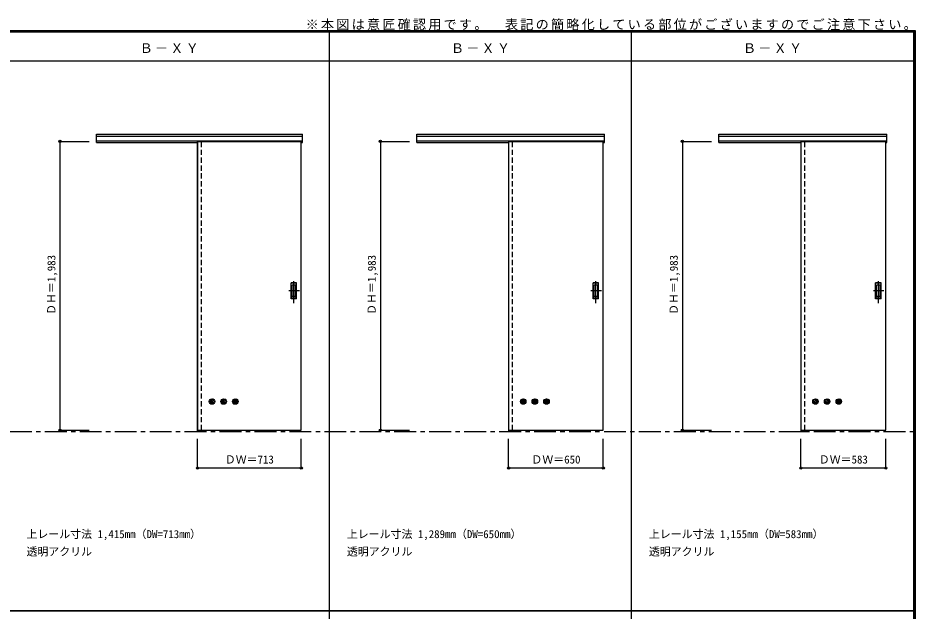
# Model space of a CAD drawing. Units: millimetres, scale not verified. Extents: x -6000 to 5700, y -4307 to 4260.
# Drawn here: x -461 to 5700, y 186 to 4260 of the extents above; entities that cross this region are included whole.
import ezdxf
from ezdxf.enums import TextEntityAlignment as Align

# ---------------------------------------------------------------- set-up
doc = ezdxf.new("R2010")
doc.units = ezdxf.units.MM
doc.header["$LTSCALE"] = 30
doc.header["$PDMODE"] = 32
doc.header["$PDSIZE"] = 15
doc.linetypes.add('CHAIN1', pattern=[8, 5, -1, 1, -1])
doc.linetypes.add('DASHED1', pattern=[1.8, 1.2, -0.6])
for name, color, linetype in [('0-1_通り芯', 7, 'CHAIN1'), ('0-2_扉', 3, 'Continuous'), ('0-3_仕上げ', 3, 'Continuous'), ('0-4_枠', 3, 'Continuous'), ('0-6_引手', 7, 'Continuous'), ('0-A_文字', 7, 'Continuous'), ('0-B_寸法', 4, 'Continuous'), ('0-C_ハッチ', 4, 'DASHED1'), ('F-1_枠', 6, 'Continuous')]:
    doc.layers.add(name, color=color, linetype=linetype)
doc.styles.add('ＭＳ ゴシック', font='')
doc.styles.get('ＭＳ ゴシック').set_extended_font_data('MS Gothic')

msp = doc.modelspace()

# ---------------------------------------------------------------- linework, layer by layer
at = {"layer": '0-1_通り芯'}
msp.add_line((-2916, 1420), (5690, 1420), dxfattribs=at)
at = {"layer": '0-2_扉', "color": 4, "linetype": 'DASHED1'}
for p, q in [((772, 3412), (772, 3408)), ((2909, 3412), (2909, 3408)), ((4916, 3412), (4916, 3408))]:
    msp.add_line(p, q, dxfattribs=at)
at = {"layer": '0-2_扉'}
for p, q in [((772, 3412), (772, 1429)), ((772, 3412), (1485, 3412)), ((1485, 1429), (1485, 3412)), ((2909, 3412), (2909, 1429)), ((2909, 3412), (3559, 3412)), ((3559, 1429), (3559, 3412)), ((4916, 3412), (4916, 1429)), ((4916, 3412), (5499, 3412)), ((5499, 1429), (5499, 3412)), ((772, 1429), (1485, 1429)), ((2909, 1429), (3559, 1429)), ((4916, 1429), (5499, 1429))]:
    msp.add_line(p, q, dxfattribs=at)
at = {"layer": '0-3_仕上げ'}
for centre in [(872, 1625.22), (952, 1625.22), (1032, 1625.22), (3009, 1625.22), (3089, 1625.22), (3169, 1625.22), (5016, 1625.22), (5096, 1625.22), (5176, 1625.22)]:
    msp.add_circle(centre, 18.75, dxfattribs=at)
at = {"layer": '0-4_枠'}
for p, q in [((78, 3462), (1493, 3462)), ((78, 3405), (78, 3462)), ((2278, 3462), (3567, 3462)), ((2278, 3405), (2278, 3462)), ((4352, 3462), (5507, 3462)), ((4352, 3405), (4352, 3462)), ((78, 3449), (1493, 3449)), ((78, 3417), (1493, 3417)), ((78, 3405), (772, 3405)), ((771, 3417), (771, 1420)), ((799, 3412), (799, 3417)), ((2278, 3449), (3567, 3449)), ((2278, 3417), (3567, 3417)), ((2278, 3405), (2909, 3405)), ((2908, 3417), (2908, 1420)), ((2936, 3412), (2936, 3417)), ((4352, 3449), (5507, 3449)), ((4352, 3417), (5507, 3417)), ((4352, 3405), (4916, 3405)), ((4915, 3417), (4915, 1420)), ((4943, 3412), (4943, 3417)), ((771, 1420), (799, 1420)), ((799, 1429), (799, 1420)), ((2908, 1420), (2936, 1420)), ((2936, 1429), (2936, 1420)), ((4915, 1420), (4943, 1420)), ((4943, 1429), (4943, 1420))]:
    msp.add_line(p, q, dxfattribs=at)
at = {"layer": '0-4_枠', "color": 4, "linetype": 'DASHED1'}
for p, q in [((799, 1429), (799, 3412)), ((2936, 1429), (2936, 3412)), ((4943, 1429), (4943, 3412))]:
    msp.add_line(p, q, dxfattribs=at)
at = {"layer": '0-4_枠'}
for points in [[(1485, 3405), (1493, 3405), (1493, 3462)], [(3559, 3405), (3567, 3405), (3567, 3462)], [(5499, 3405), (5507, 3405), (5507, 3462)]]:
    msp.add_lwpolyline(points, dxfattribs=at)
at = {"layer": '0-6_引手', "linetype": 'CHAIN1'}
for p, q in [((1434, 2301.27), (1434, 2472.12)), ((3508, 2301.27), (3508, 2472.12)), ((5448, 2301.27), (5448, 2472.12)), ((1472.07, 2386.5), (1399.56, 2386.5)), ((3546.07, 2386.5), (3473.56, 2386.5)), ((5486.07, 2386.5), (5413.56, 2386.5))]:
    msp.add_line(p, q, dxfattribs=at)
at = {"layer": '0-6_引手'}
for p, q in [((1453, 2441.5), (1415, 2441.5)), ((1415, 2331.5), (1415, 2441.5)), ((1446.5, 2425.5), (1421.5, 2425.5)), ((1421.5, 2347.5), (1421.5, 2425.5)), ((1446.5, 2347.5), (1446.5, 2425.5)), ((1453, 2331.5), (1453, 2441.5)), ((3527, 2441.5), (3489, 2441.5)), ((3489, 2331.5), (3489, 2441.5)), ((3520.5, 2425.5), (3495.5, 2425.5)), ((3495.5, 2347.5), (3495.5, 2425.5)), ((3520.5, 2347.5), (3520.5, 2425.5)), ((3527, 2331.5), (3527, 2441.5)), ((5467, 2441.5), (5429, 2441.5)), ((5429, 2331.5), (5429, 2441.5)), ((5460.5, 2425.5), (5435.5, 2425.5)), ((5435.5, 2347.5), (5435.5, 2425.5)), ((5460.5, 2347.5), (5460.5, 2425.5)), ((5467, 2331.5), (5467, 2441.5)), ((1446.5, 2347.5), (1421.5, 2347.5)), ((3520.5, 2347.5), (3495.5, 2347.5)), ((5460.5, 2347.5), (5435.5, 2347.5)), ((1453, 2331.5), (1415, 2331.5)), ((3527, 2331.5), (3489, 2331.5)), ((5467, 2331.5), (5429, 2331.5))]:
    msp.add_line(p, q, dxfattribs=at)
at = {"layer": '0-6_引手', "linetype": 'DASHED1'}
for p, q in [((1418, 2335.5), (1418, 2437.5)), ((3492, 2335.5), (3492, 2437.5)), ((5432, 2335.5), (5432, 2437.5)), ((1450, 2335.5), (1418, 2335.5)), ((3524, 2335.5), (3492, 2335.5)), ((5464, 2335.5), (5432, 2335.5))]:
    msp.add_line(p, q, dxfattribs=at)
for points in [[(1450, 2335.5), (1450, 2437.5), (1418, 2437.5)], [(3524, 2335.5), (3524, 2437.5), (3492, 2437.5)], [(5464, 2335.5), (5464, 2437.5), (5432, 2437.5)]]:
    msp.add_lwpolyline(points, dxfattribs=at)
at = {"layer": '0-B_寸法'}
for p, q in [((-172, 3412), (-172, 1429)), ((-172, 3412), (28, 3412)), ((2028, 3412), (2028, 1429)), ((2028, 3412), (2228, 3412)), ((4102, 3412), (4102, 1429)), ((4102, 3412), (4302, 3412)), ((-172, 1429), (28, 1429)), ((2028, 1429), (2228, 1429)), ((4102, 1429), (4302, 1429)), ((772, 1168), (772, 1368)), ((1485, 1168), (1485, 1368)), ((2909, 1168), (2909, 1368)), ((3559, 1168), (3559, 1368)), ((4916, 1168), (4916, 1368)), ((5499, 1168), (5499, 1368)), ((1485, 1168), (772, 1168)), ((3559, 1168), (2909, 1168)), ((5499, 1168), (4916, 1168))]:
    msp.add_line(p, q, dxfattribs=at)
at = {"layer": '0-B_寸法', "color": 7}
for p in [(-172, 3412), (2028, 3412), (4102, 3412), (-172, 1429), (2028, 1429), (4102, 1429), (772, 1168), (1485, 1168), (2909, 1168), (3559, 1168), (4916, 1168), (5499, 1168)]:
    msp.add_point(p, dxfattribs=at)
at = {"layer": '0-C_ハッチ'}
for p, q in [((875.96, 1606.89), (853.67, 1629.18)), ((865.21, 1607.74), (854.52, 1618.43)), ((882.84, 1609.92), (856.7, 1636.05)), ((887.69, 1614.96), (861.74, 1640.91)), ((890.48, 1622.07), (868.85, 1643.7)), ((888.69, 1633.76), (880.54, 1641.91)), ((955.96, 1606.89), (933.67, 1629.18)), ((945.21, 1607.74), (934.52, 1618.43)), ((962.84, 1609.92), (936.7, 1636.05)), ((967.69, 1614.96), (941.74, 1640.91)), ((970.48, 1622.07), (948.85, 1643.7)), ((968.69, 1633.76), (960.54, 1641.91)), ((1035.96, 1606.89), (1013.67, 1629.18)), ((1025.21, 1607.74), (1014.52, 1618.43)), ((1042.84, 1609.92), (1016.7, 1636.05)), ((1047.69, 1614.96), (1021.74, 1640.91)), ((1050.48, 1622.07), (1028.85, 1643.7)), ((1048.69, 1633.76), (1040.54, 1641.91)), ((3012.96, 1606.89), (2990.67, 1629.18)), ((3002.21, 1607.74), (2991.52, 1618.43)), ((3019.84, 1609.92), (2993.7, 1636.05)), ((3024.69, 1614.96), (2998.74, 1640.91)), ((3027.48, 1622.07), (3005.85, 1643.7)), ((3025.69, 1633.76), (3017.54, 1641.91)), ((3092.96, 1606.89), (3070.67, 1629.18)), ((3082.21, 1607.74), (3071.52, 1618.43)), ((3099.84, 1609.92), (3073.7, 1636.05)), ((3104.69, 1614.96), (3078.74, 1640.91)), ((3107.48, 1622.07), (3085.85, 1643.7)), ((3105.69, 1633.76), (3097.54, 1641.91)), ((3172.96, 1606.89), (3150.67, 1629.18)), ((3162.21, 1607.74), (3151.52, 1618.43)), ((3179.84, 1609.92), (3153.7, 1636.05)), ((3184.69, 1614.96), (3158.74, 1640.91)), ((3187.48, 1622.07), (3165.85, 1643.7)), ((3185.69, 1633.76), (3177.54, 1641.91)), ((5019.96, 1606.89), (4997.67, 1629.18)), ((5009.21, 1607.74), (4998.52, 1618.43)), ((5026.84, 1609.92), (5000.7, 1636.05)), ((5031.69, 1614.96), (5005.74, 1640.91)), ((5034.48, 1622.07), (5012.85, 1643.7)), ((5032.69, 1633.76), (5024.54, 1641.91)), ((5099.96, 1606.89), (5077.67, 1629.18)), ((5089.21, 1607.74), (5078.52, 1618.43)), ((5106.84, 1609.92), (5080.7, 1636.05)), ((5111.69, 1614.96), (5085.74, 1640.91)), ((5114.48, 1622.07), (5092.85, 1643.7)), ((5112.69, 1633.76), (5104.54, 1641.91)), ((5179.96, 1606.89), (5157.67, 1629.18)), ((5169.21, 1607.74), (5158.52, 1618.43)), ((5186.84, 1609.92), (5160.7, 1636.05)), ((5191.69, 1614.96), (5165.74, 1640.91)), ((5194.48, 1622.07), (5172.85, 1643.7)), ((5192.69, 1633.76), (5184.54, 1641.91))]:
    msp.add_line(p, q, dxfattribs=at)
at = {"layer": 'F-1_枠'}
for p, q in [((-6000, 4175), (5700, 4175)), ((-6000, 4170), (5700, 4170)), ((-6000, 4165), (5700, 4165)), ((1678, -3790), (1678, 4175)), ((3752, -3790), (3752, 4175)), ((5690, 4175), (5690, -4205)), ((5695, 4175), (5695, -4205)), ((5700, 4175), (5700, -4205)), ((-6000, 3965), (5700, 3965)), ((-6000, 190.5), (5700, 190.5)), ((-6000, 187.5), (5700, 187.5))]:
    msp.add_line(p, q, dxfattribs=at)

# ---------------------------------------------------------------- texts
at = {"layer": '0-A_文字', "style": 'ＭＳ ゴシック'}
for s, p in [('上レール寸法 1,415mm（DW=713mm）', (-402, 670.5)), ('上レール寸法 1,289mm（DW=650mm）', (1798, 670.5)), ('上レール寸法 1,155mm（DW=583mm）', (3872, 670.5)), ('透明アクリル', (-402, 550.5)), ('透明アクリル', (1798, 550.5)), ('透明アクリル', (3872, 550.5))]:
    msp.add_text(s, height=54.99, dxfattribs=at).set_placement(p, align=Align.BOTTOM_LEFT)
at = {"layer": '0-A_文字', "char_height": 65.98, "attachment_point": 7, "style": 'ＭＳ ゴシック'}
for s, insert in [('\\T1.17;※本図は意匠確認用です。\u3000表記の簡略化している部位がございますのでご注意下さい。', (1515, 4175)), ('\\T1.17;Ｂ－ＸＹ', (375.5, 4020)), ('\\T1.17;Ｂ－ＸＹ', (2512.5, 4020)), ('\\T1.17;Ｂ－ＸＹ', (4518.5, 4020))]:
    msp.add_mtext(s, dxfattribs=dict(at, insert=insert))
at = {"layer": '0-B_寸法', "color": 7, "style": 'ＭＳ ゴシック'}
for p in [(-187, 2220.25), (2013, 2220.25), (4087, 2220.25)]:
    msp.add_text('ＤＨ＝1,983', height=54.99, rotation=90, dxfattribs=at).set_placement(p, align=Align.BOTTOM_LEFT)
for s, p in [('ＤＷ＝713', (959.75, 1183)), ('ＤＷ＝650', (3065.25, 1183)), ('ＤＷ＝583', (5038.75, 1183))]:
    msp.add_text(s, height=54.99, dxfattribs=at).set_placement(p, align=Align.BOTTOM_LEFT)

doc.saveas('drawing.dxf')
